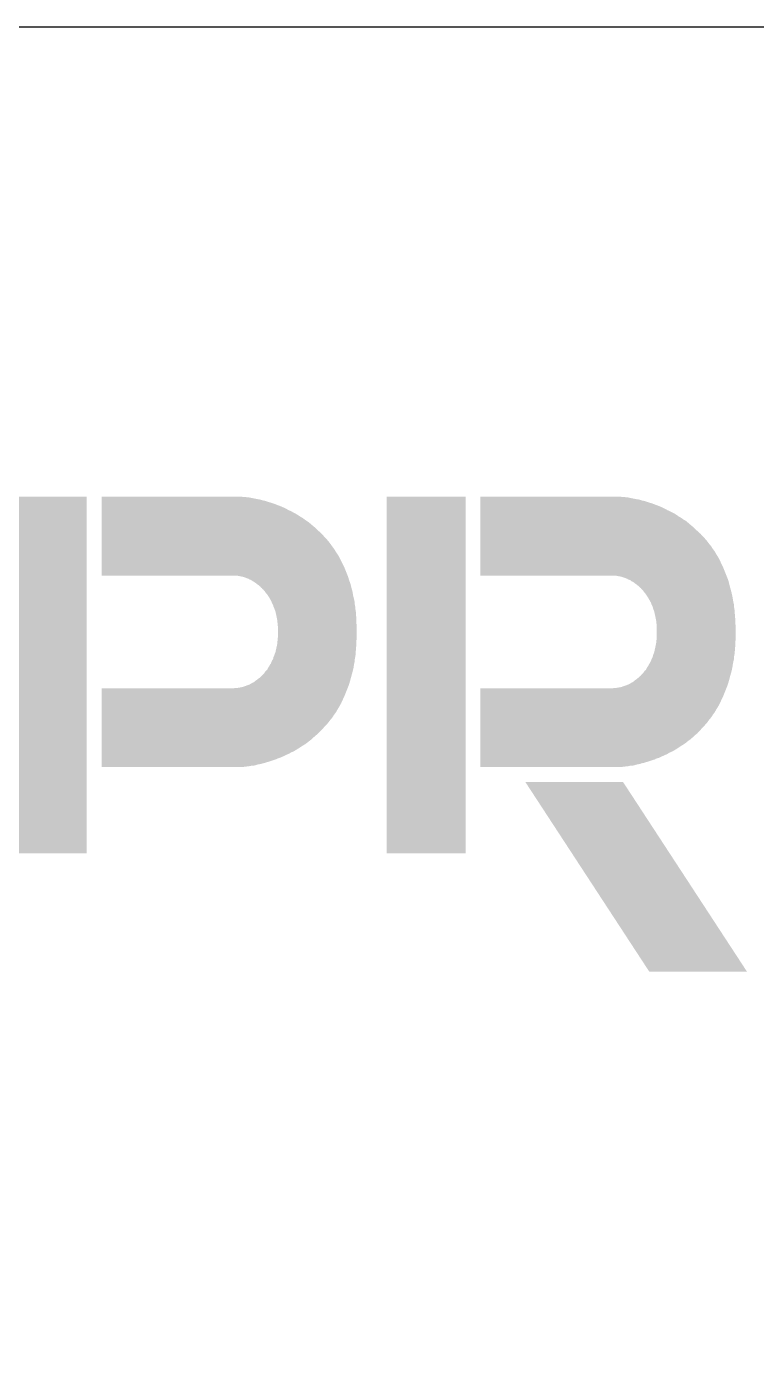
# Model space of a CAD drawing. Header units: centimetres. Extents: x 1658 to 6058, y 7825 to 9310.
# Drawn here: x 2917.7 to 2991.8, y 7989.2 to 8124.9 of the extents above; entities that cross this region are included whole.
import ezdxf
from ezdxf.enums import TextEntityAlignment as Align

# ---------------------------------------------------------------- set-up
doc = ezdxf.new("R2010")
doc.units = ezdxf.units.CM
doc.header["$LTSCALE"] = 50
doc.header["$MEASUREMENT"] = 0
doc.layers.add('FORMATO-PRECON', color=2, linetype='Continuous')
doc.styles.add('PRECON-ROMANS', font='romans.shx')

# ---------------------------------------------------------------- blocks, each defined once
blk = doc.blocks.new('CARIMBO')
at = {"linetype": 'Continuous', "true_color": 0x9c0000}
for points in [[(-1585.15, 332.34), (-1569.13, 332.34), (-1569.13, 404.68), (-1585.15, 404.68)], [(-1514.31, 377.27), (-1514.31, 377), (-1514.31, 376.8), (-1514.31, 376.52), (-1514.31, 376.25), (-1514.31, 376.05), (-1514.31, 375.77), (-1514.38, 375.57), (-1514.38, 375.36), (-1514.38, 375.09), (-1514.38, 374.89), (-1514.38, 374.68), (-1514.38, 374.48), (-1514.44, 374.27), (-1514.44, 374.07), (-1514.44, 373.86), (-1514.44, 373.66), (-1514.51, 373.45), (-1514.51, 373.25), (-1514.51, 372.84), (-1514.58, 372.5), (-1514.65, 372.09), (-1514.72, 371.75), (-1514.72, 371.41), (-1514.78, 371.07), (-1514.85, 370.8), (-1514.99, 369.91), (-1515.19, 369.09), (-1515.4, 368.34), (-1515.6, 367.59), (-1515.81, 366.84), (-1516.08, 366.09), (-1516.35, 365.41), (-1516.63, 364.73), (-1516.9, 364.05), (-1517.24, 363.36), (-1517.51, 362.75), (-1517.85, 362.14), (-1518.19, 361.59), (-1518.53, 360.98), (-1518.94, 360.43), (-1519.28, 359.89), (-1519.69, 359.41), (-1520.1, 358.86), (-1520.51, 358.39), (-1520.92, 357.98), (-1521.33, 357.5), (-1521.74, 357.09), (-1522.22, 356.61), (-1522.63, 356.27), (-1523.1, 355.86), (-1523.51, 355.45), (-1523.99, 355.11), (-1524.4, 354.77), (-1524.88, 354.43), (-1525.35, 354.16), (-1525.83, 353.82), (-1526.31, 353.55), (-1526.72, 353.27), (-1527.19, 353), (-1527.67, 352.8), (-1528.15, 352.52), (-1528.63, 352.32), (-1529.03, 352.11), (-1529.51, 351.91), (-1529.99, 351.7), (-1530.4, 351.57), (-1530.88, 351.36), (-1531.28, 351.23), (-1531.69, 351.09), (-1532.17, 350.95), (-1532.58, 350.82), (-1532.99, 350.68), (-1533.4, 350.61), (-1533.74, 350.48), (-1534.15, 350.41), (-1534.56, 350.34), (-1534.9, 350.2), (-1535.24, 350.14), (-1535.58, 350.14), (-1535.92, 350.07), (-1536.26, 350), (-1536.53, 350), (-1536.81, 349.93), (-1537.08, 349.93), (-1537.35, 349.86), (-1537.63, 349.86), (-1537.83, 349.86), (-1538.03, 349.86), (-1538.24, 349.86), (-1566.13, 349.86), (-1566.13, 365.82), (-1539.33, 365.82), (-1538.99, 365.89), (-1538.58, 365.89), (-1538.24, 365.95), (-1537.83, 366.02), (-1537.49, 366.09), (-1537.08, 366.23), (-1536.88, 366.3), (-1536.74, 366.36), (-1536.53, 366.43), (-1536.33, 366.5), (-1536.13, 366.57), (-1535.92, 366.7), (-1535.78, 366.77), (-1535.58, 366.91), (-1535.38, 366.98), (-1535.17, 367.11), (-1535.03, 367.25), (-1534.83, 367.39), (-1534.62, 367.52), (-1534.49, 367.66), (-1534.28, 367.8), (-1534.08, 367.93), (-1533.94, 368.07), (-1533.74, 368.27), (-1533.6, 368.41), (-1533.4, 368.61), (-1533.26, 368.75), (-1533.06, 368.95), (-1532.92, 369.16), (-1532.78, 369.36), (-1532.58, 369.5), (-1532.44, 369.7), (-1532.31, 369.98), (-1532.17, 370.18), (-1532.03, 370.39), (-1531.9, 370.66), (-1531.76, 370.86), (-1531.63, 371.14), (-1531.56, 371.34), (-1531.42, 371.61), (-1531.28, 371.89), (-1531.22, 372.16), (-1531.08, 372.43), (-1531.01, 372.7), (-1530.88, 372.98), (-1530.81, 373.25), (-1530.74, 373.59), (-1530.67, 373.86), (-1530.6, 374.2), (-1530.53, 374.48), (-1530.47, 374.82), (-1530.47, 375.16), (-1530.4, 375.5), (-1530.4, 375.84), (-1530.33, 376.18), (-1530.33, 376.52), (-1530.33, 376.86), (-1530.33, 377.27), (-1530.33, 377.61), (-1530.33, 378.02), (-1530.33, 378.36), (-1530.4, 378.7), (-1530.4, 379.05), (-1530.47, 379.39), (-1530.47, 379.73), (-1530.53, 380), (-1530.6, 380.34), (-1530.67, 380.68), (-1530.74, 380.95), (-1530.81, 381.3), (-1530.88, 381.57), (-1531.01, 381.84), (-1531.08, 382.11), (-1531.22, 382.39), (-1531.28, 382.66), (-1531.42, 382.93), (-1531.56, 383.2), (-1531.63, 383.41), (-1531.76, 383.68), (-1531.9, 383.89), (-1532.03, 384.16), (-1532.17, 384.36), (-1532.31, 384.57), (-1532.44, 384.77), (-1532.58, 384.98), (-1532.78, 385.18), (-1532.92, 385.39), (-1533.06, 385.59), (-1533.26, 385.8), (-1533.4, 385.93), (-1533.6, 386.14), (-1533.74, 386.27), (-1533.94, 386.48), (-1534.08, 386.61), (-1534.28, 386.75), (-1534.49, 386.89), (-1534.62, 387.02), (-1534.83, 387.16), (-1535.03, 387.3), (-1535.17, 387.43), (-1535.38, 387.5), (-1535.58, 387.64), (-1535.78, 387.77), (-1535.92, 387.84), (-1536.13, 387.91), (-1536.33, 388.05), (-1536.53, 388.11), (-1536.74, 388.18), (-1536.88, 388.25), (-1537.08, 388.32), (-1537.49, 388.45), (-1537.83, 388.52), (-1538.24, 388.59), (-1538.58, 388.66), (-1538.99, 388.66), (-1539.33, 388.66), (-1566.13, 388.66), (-1566.13, 404.68), (-1538.24, 404.68), (-1538.03, 404.68), (-1537.83, 404.68), (-1537.63, 404.68), (-1537.35, 404.61), (-1537.08, 404.61), (-1536.81, 404.61), (-1536.53, 404.55), (-1536.26, 404.55), (-1535.92, 404.48), (-1535.58, 404.41), (-1535.24, 404.34), (-1534.9, 404.27), (-1534.56, 404.2), (-1534.15, 404.14), (-1533.81, 404.07), (-1533.4, 403.93), (-1532.99, 403.86), (-1532.58, 403.73), (-1532.17, 403.59), (-1531.69, 403.45), (-1531.28, 403.32), (-1530.88, 403.18), (-1530.4, 402.98), (-1529.99, 402.84), (-1529.51, 402.64), (-1529.03, 402.43), (-1528.63, 402.23), (-1528.15, 401.95), (-1527.67, 401.75), (-1527.19, 401.48), (-1526.78, 401.27), (-1526.31, 401), (-1525.83, 400.66), (-1525.35, 400.39), (-1524.88, 400.05), (-1524.47, 399.77), (-1523.99, 399.43), (-1523.51, 399.02), (-1523.1, 398.68), (-1522.63, 398.27), (-1522.22, 397.86), (-1521.74, 397.45), (-1521.33, 397.05), (-1520.92, 396.57), (-1520.51, 396.16), (-1520.1, 395.68), (-1519.69, 395.14), (-1519.35, 394.66), (-1518.94, 394.11), (-1518.6, 393.57), (-1518.19, 392.95), (-1517.85, 392.41), (-1517.58, 391.8), (-1517.24, 391.18), (-1516.9, 390.5), (-1516.63, 389.82), (-1516.35, 389.14), (-1516.08, 388.45), (-1515.88, 387.77), (-1515.6, 387.02), (-1515.4, 386.2), (-1515.19, 385.45), (-1515.06, 384.64), (-1514.85, 383.82), (-1514.78, 383.48), (-1514.72, 383.14), (-1514.72, 382.8), (-1514.65, 382.45), (-1514.58, 382.11), (-1514.58, 381.77), (-1514.51, 381.36), (-1514.44, 381.02), (-1514.44, 380.61), (-1514.44, 380.41), (-1514.38, 380.2), (-1514.38, 380), (-1514.38, 379.8), (-1514.38, 379.59), (-1514.38, 379.32), (-1514.38, 379.11), (-1514.38, 378.91), (-1514.31, 378.7), (-1514.31, 378.5), (-1514.31, 378.23), (-1514.31, 378.02), (-1514.31, 377.75), (-1514.31, 377.55)], [(-1508.24, 332.34), (-1492.22, 332.34), (-1492.22, 404.68), (-1508.24, 404.68)], [(-1437.4, 377.27), (-1437.4, 377), (-1437.4, 376.8), (-1437.4, 376.52), (-1437.4, 376.25), (-1437.4, 376.05), (-1437.4, 375.77), (-1437.4, 375.57), (-1437.47, 375.36), (-1437.47, 375.09), (-1437.47, 374.89), (-1437.47, 374.68), (-1437.47, 374.48), (-1437.47, 374.27), (-1437.53, 374.07), (-1437.53, 373.86), (-1437.53, 373.66), (-1437.53, 373.45), (-1437.6, 373.25), (-1437.6, 372.84), (-1437.67, 372.5), (-1437.74, 372.09), (-1437.74, 371.75), (-1437.81, 371.41), (-1437.88, 371.07), (-1437.94, 370.8), (-1438.08, 369.91), (-1438.28, 369.09), (-1438.49, 368.34), (-1438.69, 367.59), (-1438.9, 366.84), (-1439.17, 366.09), (-1439.44, 365.41), (-1439.72, 364.73), (-1439.99, 364.05), (-1440.33, 363.36), (-1440.6, 362.75), (-1440.94, 362.14), (-1441.28, 361.59), (-1441.63, 360.98), (-1442.03, 360.43), (-1442.38, 359.89), (-1442.78, 359.41), (-1443.19, 358.86), (-1443.6, 358.39), (-1444.01, 357.98), (-1444.42, 357.5), (-1444.83, 357.09), (-1445.24, 356.61), (-1445.72, 356.27), (-1446.13, 355.86), (-1446.6, 355.45), (-1447.08, 355.11), (-1447.49, 354.77), (-1447.97, 354.43), (-1448.44, 354.16), (-1448.92, 353.82), (-1449.33, 353.55), (-1449.81, 353.27), (-1450.28, 353), (-1450.76, 352.8), (-1451.24, 352.52), (-1451.65, 352.32), (-1452.13, 352.11), (-1452.6, 351.91), (-1453.01, 351.7), (-1453.49, 351.57), (-1453.9, 351.36), (-1454.38, 351.23), (-1454.78, 351.09), (-1455.19, 350.95), (-1455.67, 350.82), (-1456.08, 350.68), (-1456.49, 350.61), (-1456.83, 350.48), (-1457.24, 350.41), (-1457.58, 350.34), (-1457.99, 350.2), (-1458.33, 350.14), (-1458.67, 350.14), (-1459.01, 350.07), (-1459.28, 350), (-1459.63, 350), (-1459.9, 349.93), (-1460.17, 349.93), (-1460.44, 349.86), (-1460.65, 349.86), (-1460.92, 349.86), (-1461.13, 349.86), (-1461.33, 349.86), (-1489.22, 349.86), (-1489.22, 365.82), (-1462.42, 365.82), (-1462.01, 365.89), (-1461.67, 365.89), (-1461.33, 365.95), (-1460.92, 366.02), (-1460.58, 366.09), (-1460.17, 366.23), (-1459.97, 366.3), (-1459.76, 366.36), (-1459.63, 366.43), (-1459.42, 366.5), (-1459.22, 366.57), (-1459.01, 366.7), (-1458.81, 366.77), (-1458.67, 366.91), (-1458.47, 366.98), (-1458.26, 367.11), (-1458.06, 367.25), (-1457.92, 367.39), (-1457.72, 367.52), (-1457.51, 367.66), (-1457.38, 367.8), (-1457.17, 367.93), (-1457.03, 368.07), (-1456.83, 368.27), (-1456.63, 368.41), (-1456.49, 368.61), (-1456.35, 368.75), (-1456.15, 368.95), (-1456.01, 369.16), (-1455.87, 369.36), (-1455.67, 369.5), (-1455.53, 369.7), (-1455.4, 369.98), (-1455.26, 370.18), (-1455.13, 370.39), (-1454.99, 370.66), (-1454.85, 370.86), (-1454.72, 371.14), (-1454.58, 371.34), (-1454.51, 371.61), (-1454.38, 371.89), (-1454.24, 372.16), (-1454.17, 372.43), (-1454.1, 372.7), (-1453.97, 372.98), (-1453.9, 373.25), (-1453.83, 373.59), (-1453.76, 373.86), (-1453.69, 374.2), (-1453.63, 374.48), (-1453.56, 374.82), (-1453.49, 375.16), (-1453.49, 375.5), (-1453.42, 375.84), (-1453.42, 376.18), (-1453.42, 376.52), (-1453.42, 376.86), (-1453.42, 377.27), (-1453.42, 377.61), (-1453.42, 378.02), (-1453.42, 378.36), (-1453.42, 378.7), (-1453.49, 379.05), (-1453.49, 379.39), (-1453.56, 379.73), (-1453.63, 380), (-1453.69, 380.34), (-1453.76, 380.68), (-1453.83, 380.95), (-1453.9, 381.3), (-1453.97, 381.57), (-1454.1, 381.84), (-1454.17, 382.11), (-1454.24, 382.39), (-1454.38, 382.66), (-1454.51, 382.93), (-1454.58, 383.2), (-1454.72, 383.41), (-1454.85, 383.68), (-1454.99, 383.89), (-1455.13, 384.16), (-1455.26, 384.36), (-1455.4, 384.57), (-1455.53, 384.77), (-1455.67, 384.98), (-1455.87, 385.18), (-1456.01, 385.39), (-1456.15, 385.59), (-1456.35, 385.8), (-1456.49, 385.93), (-1456.63, 386.14), (-1456.83, 386.27), (-1457.03, 386.48), (-1457.17, 386.61), (-1457.38, 386.75), (-1457.51, 386.89), (-1457.72, 387.02), (-1457.92, 387.16), (-1458.06, 387.3), (-1458.26, 387.43), (-1458.47, 387.5), (-1458.67, 387.64), (-1458.81, 387.77), (-1459.01, 387.84), (-1459.22, 387.91), (-1459.42, 388.05), (-1459.63, 388.11), (-1459.76, 388.18), (-1459.97, 388.25), (-1460.17, 388.32), (-1460.58, 388.45), (-1460.92, 388.52), (-1461.33, 388.59), (-1461.67, 388.66), (-1462.01, 388.66), (-1462.42, 388.66), (-1489.22, 388.66), (-1489.22, 404.68), (-1461.33, 404.68), (-1461.13, 404.68), (-1460.92, 404.68), (-1460.65, 404.68), (-1460.44, 404.61), (-1460.17, 404.61), (-1459.9, 404.61), (-1459.63, 404.55), (-1459.28, 404.55), (-1459.01, 404.48), (-1458.67, 404.41), (-1458.33, 404.34), (-1457.99, 404.27), (-1457.65, 404.2), (-1457.24, 404.14), (-1456.83, 404.07), (-1456.49, 403.93), (-1456.08, 403.86), (-1455.67, 403.73), (-1455.26, 403.59), (-1454.78, 403.45), (-1454.38, 403.32), (-1453.97, 403.18), (-1453.49, 402.98), (-1453.08, 402.84), (-1452.6, 402.64), (-1452.13, 402.43), (-1451.72, 402.23), (-1451.24, 401.95), (-1450.76, 401.75), (-1450.28, 401.48), (-1449.81, 401.27), (-1449.4, 401), (-1448.92, 400.66), (-1448.44, 400.39), (-1447.97, 400.05), (-1447.49, 399.77), (-1447.08, 399.43), (-1446.6, 399.02), (-1446.19, 398.68), (-1445.72, 398.27), (-1445.31, 397.86), (-1444.83, 397.45), (-1444.42, 397.05), (-1444.01, 396.57), (-1443.6, 396.16), (-1443.19, 395.68), (-1442.78, 395.14), (-1442.38, 394.66), (-1442.03, 394.11), (-1441.63, 393.57), (-1441.28, 392.95), (-1440.94, 392.41), (-1440.6, 391.8), (-1440.33, 391.18), (-1439.99, 390.5), (-1439.72, 389.82), (-1439.44, 389.14), (-1439.17, 388.45), (-1438.9, 387.77), (-1438.69, 387.02), (-1438.49, 386.2), (-1438.28, 385.45), (-1438.08, 384.64), (-1437.94, 383.82), (-1437.88, 383.48), (-1437.81, 383.14), (-1437.74, 382.8), (-1437.74, 382.45), (-1437.67, 382.05), (-1437.6, 381.64), (-1437.6, 381.43), (-1437.6, 381.3), (-1437.6, 381.09), (-1437.53, 380.82), (-1437.53, 380.61), (-1437.53, 380.41), (-1437.53, 380.2), (-1437.47, 380), (-1437.47, 379.8), (-1437.47, 379.59), (-1437.47, 379.32), (-1437.47, 379.11), (-1437.47, 378.91), (-1437.4, 378.64), (-1437.4, 378.43), (-1437.4, 378.23), (-1437.4, 377.95), (-1437.4, 377.75), (-1437.4, 377.48)], [(-1480.08, 346.8), (-1460.24, 346.8), (-1435.08, 308.34), (-1454.92, 308.34)]]:
    blk.add_hatch(color=14, dxfattribs=at).paths.add_polyline_path(points)
at = {"layer": 'FORMATO-PRECON', "color": 6}
blk.add_lwpolyline([(-1750, 500), (0, 500), (0, 0), (-1750, 0)], close=True, dxfattribs=at)
at = {"layer": 'FORMATO-PRECON', "color": 5, "style": 'PRECON-ROMANS', "flags": 8}
for p in [(-524.84, 472.63), (-524.98, 423.02), (-524.98, 399.37), (-524.98, 375.97)]:
    blk.add_attdef('X', text='', height=30, dxfattribs=at).set_placement(p, align=Align.MIDDLE_CENTER)
at = {"layer": 'FORMATO-PRECON', "color": 3, "style": 'PRECON-ROMANS', "flags": 8}
for p in [(-524.98, 331.67), (-486.33, 176.97), (-486.33, 124.42)]:
    blk.add_attdef('X', text='', height=25, dxfattribs=at).set_placement(p, align=Align.MIDDLE_CENTER)
at = {"layer": 'FORMATO-PRECON', "color": 4, "style": 'PRECON-ROMANS', "flags": 8}
for p in [(-524.98, 249.6), (-228.66, 39.37), (-76.7, 39.37), (-483.33, 35.98)]:
    blk.add_attdef('X', text='', height=30, dxfattribs=at).set_placement(p, align=Align.MIDDLE_CENTER)
at = {"layer": 'FORMATO-PRECON', "color": 2, "style": 'PRECON-ROMANS', "flags": 8}
for height, p in [(20, (-1635.81, 142.35)), (20, (-1402.47, 142.35)), (20, (-1169.14, 142.35)), (30, (-902.74, 42.35)), (20, (-1635.81, 42.35))]:
    blk.add_attdef('X', text='', height=height, dxfattribs=at).set_placement(p, align=Align.MIDDLE_CENTER)

msp = doc.modelspace()

# ---------------------------------------------------------------- block references
at = {"layer": 'FORMATO-PRECON', "xscale": 0.4999999945868204, "yscale": 0.4999999945868204, "zscale": 0.4999999945868204}
msp.add_blockref('CARIMBO', (3708.357, 7874.924), dxfattribs=at)

doc.saveas('drawing.dxf')
